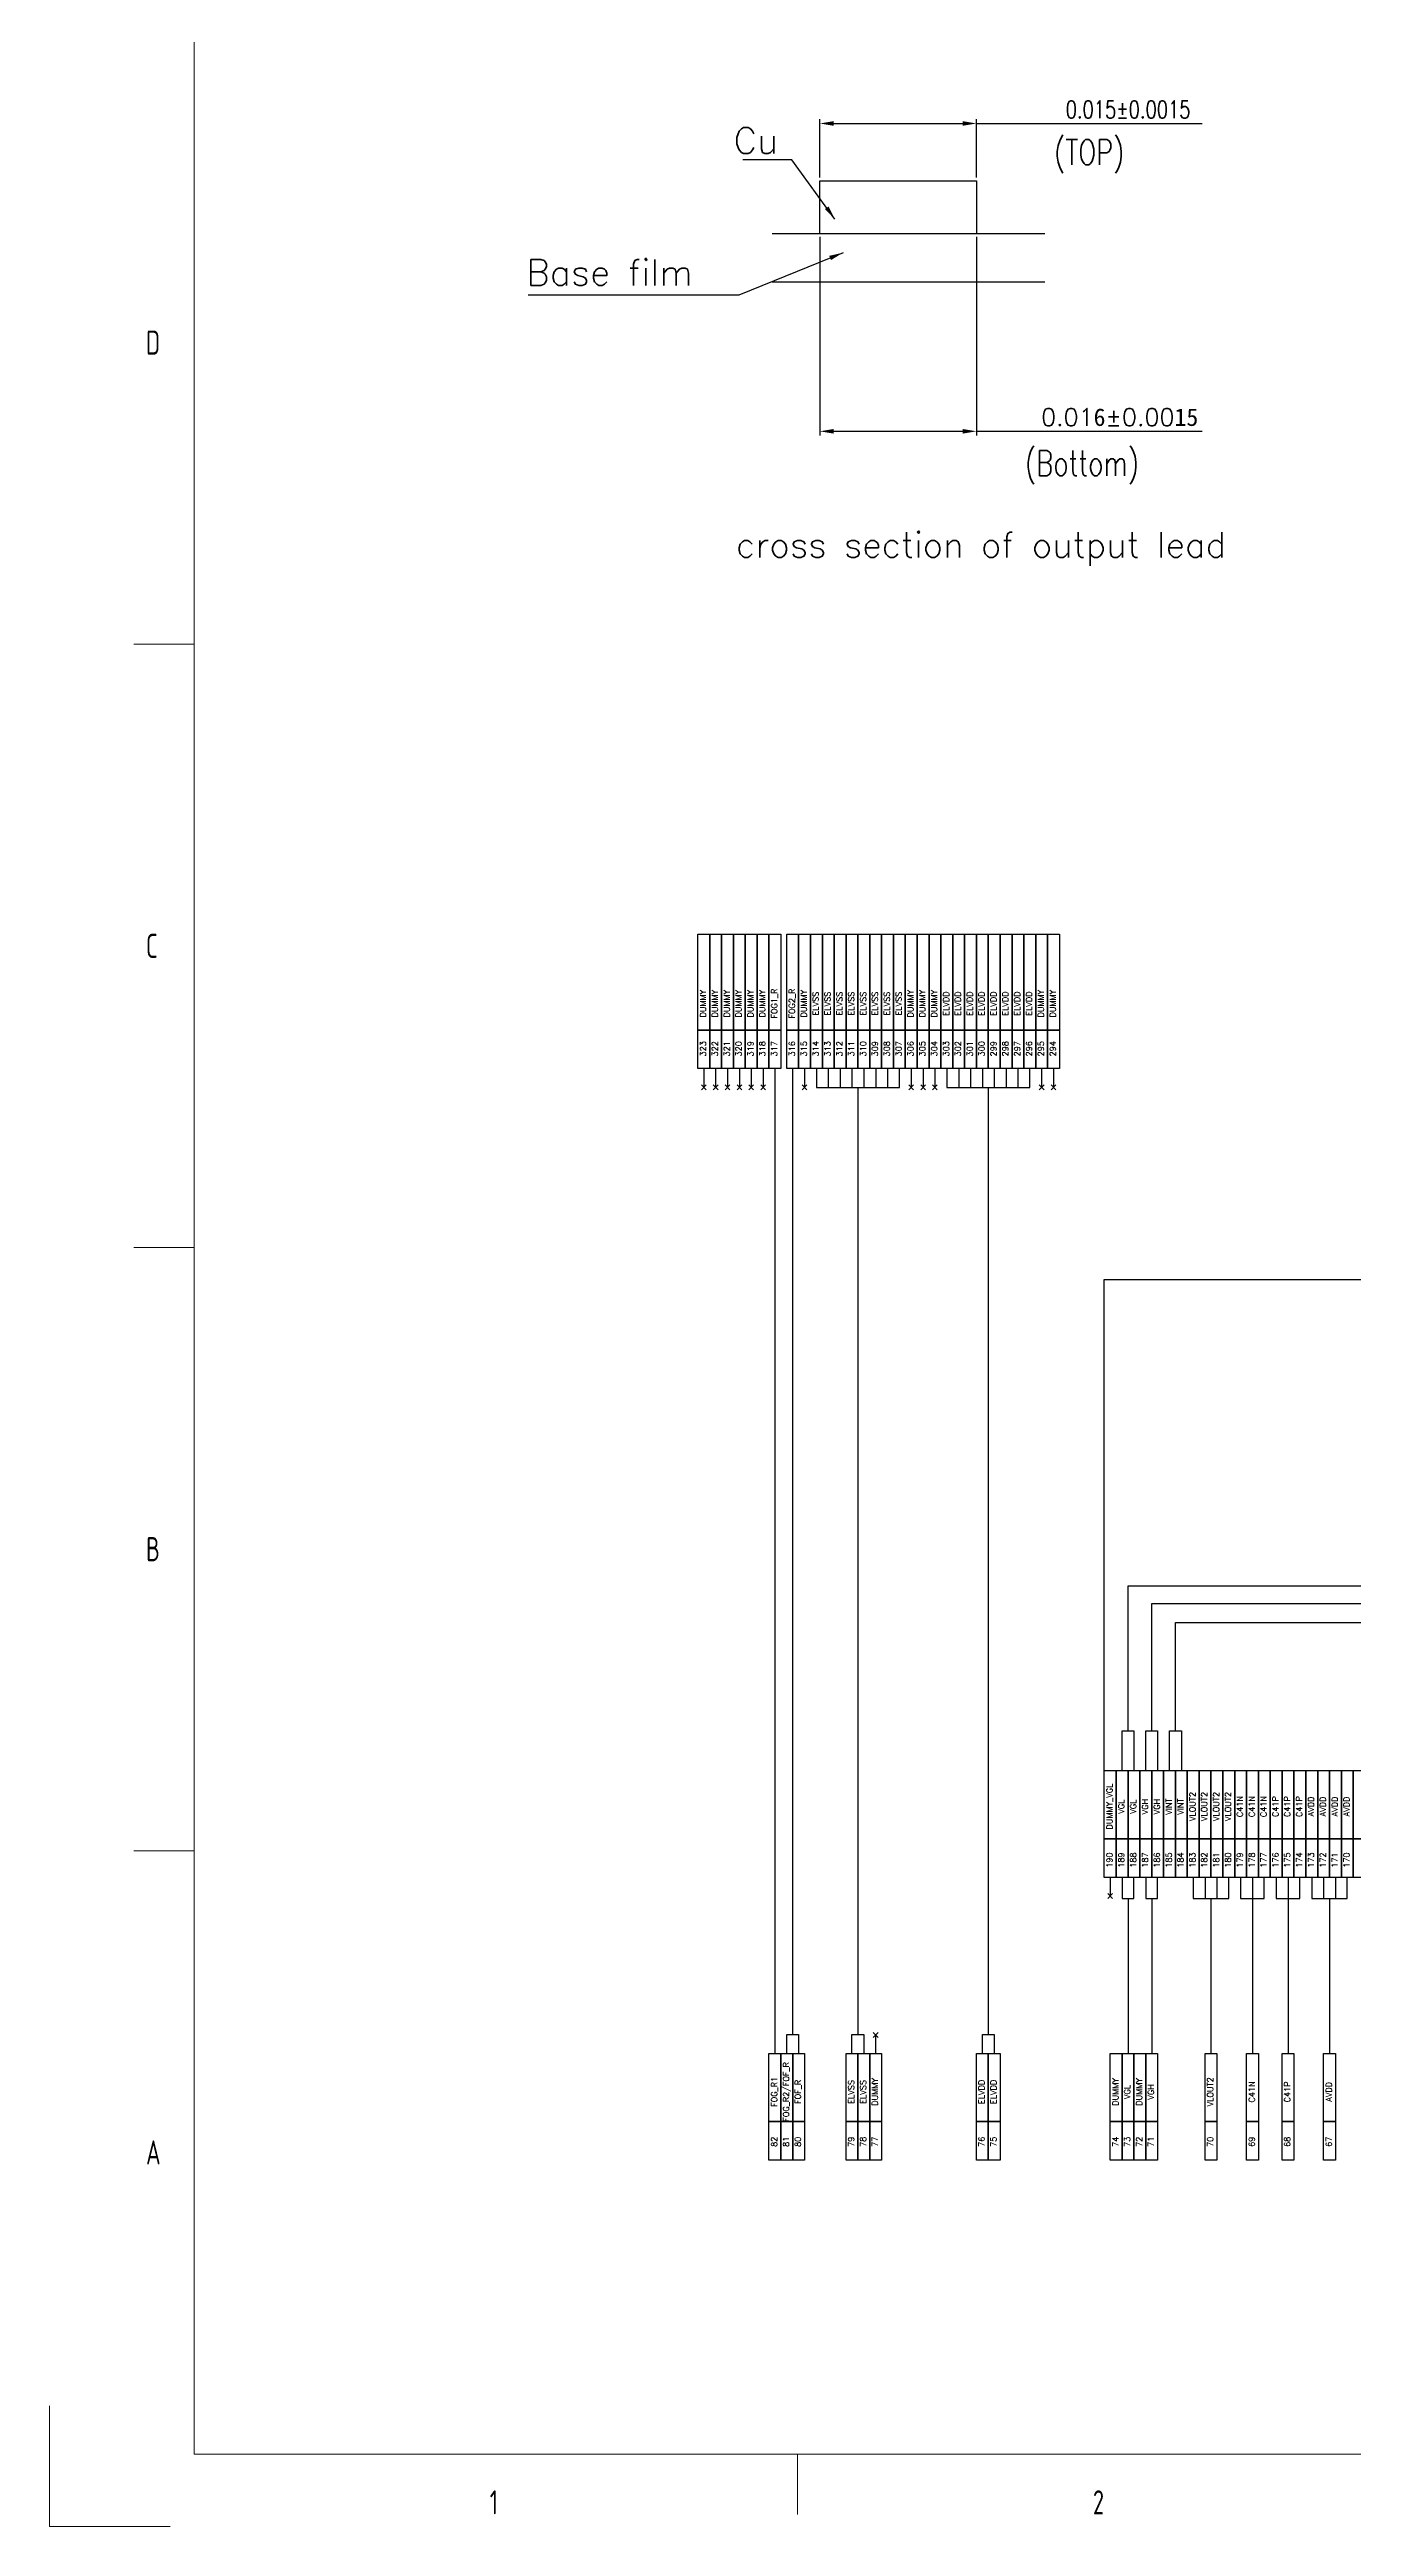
# Model space of a CAD drawing. Extents: x 10 to 206, y -65 to 73.
# Drawn here: x 9.8 to 47.1, y -65.4 to 5.4 of the extents above; entities that cross this region are included whole.
import ezdxf
from ezdxf.enums import TextEntityAlignment as Align

# ---------------------------------------------------------------- set-up
doc = ezdxf.new("R2010")
doc.units = 0
doc.header["$LTSCALE"] = 0.5
for name, color, linetype in [('01 Copper', 3, 'Continuous'), ('02 Polyimide', 160, 'Continuous'), ('08 Dimension&pin assignment', 7, 'Continuous')]:
    doc.layers.add(name, color=color, linetype=linetype)
doc.layers.add('FRAME', color=7, linetype='Continuous', lineweight=0)
doc.styles.add('BWCUSTNM', font='txt.shx', dxfattribs={"bigfont": 'AllInOneBig.shx'})
doc.styles.add('high0.5', font='iso.shx', dxfattribs={"bigfont": 'AllInOneBig.shx'})
doc.styles.get("Standard").update_dxf_attribs({"font": 'romans.shx', "width": 0.75, "bigfont": 'AllInOneBig.shx'})
doc.styles.add('TXT', font='txt.shx', dxfattribs={"height": 0.5, "bigfont": 'AllInOneBig.shx'})
doc.dimstyles.new('New', dxfattribs={"dimtxt": 0.5, "dimasz": 0.4, "dimexe": 0.12, "dimexo": 0.1, "dimgap": 0.15, "dimtad": 1, "dimdsep": 46, "dimtxsty": 'Standard', "dimcen": 0.9, "dimadec": 8, "dimazin": 0, "dimtfac": 1, "dimtmove": 0, "dimatfit": 3, "dimfxl": 0, "dimarcsym": 0})

# ---------------------------------------------------------------- blocks, each defined once
blk = doc.blocks.new('*D652')
at = {"layer": '08 Dimension&pin assignment', "color": 0, "lineweight": -2, "transparency": 16777216}
for p, q in [((31.839, 1.716), (31.839, 3.378)), ((32.239, 3.258), (35.918, 3.258)), ((36.318, 1.716), (36.318, 3.378)), ((36.318, 3.258), (42.764, 3.258))]:
    blk.add_line(p, q, dxfattribs=at)
at = {"layer": '08 Dimension&pin assignment', "color": 0, "transparency": 16777216}
for points in [[(32.239, 3.325), (32.239, 3.191), (31.839, 3.258)], [(35.918, 3.191), (35.918, 3.325), (36.318, 3.258)]]:
    blk.add_solid(points, dxfattribs=at)
at = {"layer": 'Defpoints', "color": 0, "transparency": 16777216}
for p in [(36.318, 3.258), (31.839, 1.616), (36.318, 1.616)]:
    blk.add_point(p, dxfattribs=at)
at = {"layer": '08 Dimension&pin assignment', "color": 0, "transparency": 16777216, "insert": (40.65, 3.658), "char_height": 0.5, "attachment_point": 5}
blk.add_mtext('0.015%%P{\\C2;0.0015}', dxfattribs=at)
blk = doc.blocks.new('*D653')
at = {"layer": '08 Dimension&pin assignment', "color": 0, "lineweight": -2, "transparency": 16777216}
for p, q in [((31.839, 0.018), (31.839, -5.658)), ((36.318, 0.018), (36.318, -5.658)), ((32.239, -5.538), (35.918, -5.538)), ((36.318, -5.538), (42.768, -5.538))]:
    blk.add_line(p, q, dxfattribs=at)
at = {"layer": '08 Dimension&pin assignment', "color": 0, "transparency": 16777216}
for points in [[(32.239, -5.472), (32.239, -5.605), (31.839, -5.538)], [(35.918, -5.605), (35.918, -5.472), (36.318, -5.538)]]:
    blk.add_solid(points, dxfattribs=at)
at = {"layer": 'Defpoints', "color": 0, "transparency": 16777216}
for p in [(31.839, 0.118), (36.318, 0.118), (36.318, -5.538)]:
    blk.add_point(p, dxfattribs=at)
at = {"layer": '08 Dimension&pin assignment', "color": 0, "transparency": 16777216, "insert": (40.41, -5.138), "char_height": 0.5, "attachment_point": 5, "style": 'TXT'}
blk.add_mtext('0.01{\\Ftxt|c0;6\\Ftxt.shx|c0;%%P\\C2;0.00\\Ftxt|c0;15}', dxfattribs=at)

msp = doc.modelspace()

# ---------------------------------------------------------------- linework, layer by layer
at = {"layer": '01 Copper'}
msp.add_lwpolyline([(31.83899357, 0.11795378), (31.83899357, 1.61636079), (36.31797832, 1.61636079), (36.31797832, 0.11795378)], dxfattribs=at)
at = {"layer": '02 Polyimide'}
for points in [[(30.48122524, 0.11795378), (38.27294345, 0.11795378)], [(30.48122524, -1.27112656), (38.27294345, -1.27112656)]]:
    msp.add_lwpolyline(points, dxfattribs=at)
at = {"layer": '08 Dimension&pin assignment'}
for points in [[(28.3542428, -19.9016082), (28.6930428, -19.9016082), (28.6930428, -22.64575372), (28.3542428, -22.64575372)], [(28.6930428, -19.9016082), (29.0318428, -19.9016082), (29.0318428, -22.64575372), (28.6930428, -22.64575372)], [(29.0318428, -19.9016082), (29.3706428, -19.9016082), (29.3706428, -22.64575372), (29.0318428, -22.64575372)], [(29.3706428, -19.9016082), (29.7094428, -19.9016082), (29.7094428, -22.64575372), (29.3706428, -22.64575372)], [(29.7094428, -19.9016082), (30.0482428, -19.9016082), (30.0482428, -22.64575372), (29.7094428, -22.64575372)], [(30.0482428, -19.9016082), (30.3870428, -19.9016082), (30.3870428, -22.64575372), (30.0482428, -22.64575372)], [(30.3870428, -19.9016082), (30.7258428, -19.9016082), (30.7258428, -22.64575372), (30.3870428, -22.64575372)], [(30.8952428, -19.9016082), (31.2340428, -19.9016082), (31.2340428, -22.64575372), (30.8952428, -22.64575372)], [(31.2340428, -19.9016082), (31.5728428, -19.9016082), (31.5728428, -22.64575372), (31.2340428, -22.64575372)], [(31.5728428, -19.9016082), (31.9116428, -19.9016082), (31.9116428, -22.64575372), (31.5728428, -22.64575372)], [(31.9116428, -19.9016082), (32.2504428, -19.9016082), (32.2504428, -22.64575372), (31.9116428, -22.64575372)], [(32.2504428, -19.9016082), (32.5892428, -19.9016082), (32.5892428, -22.64575372), (32.2504428, -22.64575372)], [(32.5892428, -19.9016082), (32.9280428, -19.9016082), (32.9280428, -22.64575372), (32.5892428, -22.64575372)], [(32.9280428, -19.9016082), (33.2668428, -19.9016082), (33.2668428, -22.64575372), (32.9280428, -22.64575372)], [(33.2668428, -19.9016082), (33.6056428, -19.9016082), (33.6056428, -22.64575372), (33.2668428, -22.64575372)], [(33.6056428, -19.9016082), (33.9444428, -19.9016082), (33.9444428, -22.64575372), (33.6056428, -22.64575372)], [(33.9444428, -19.9016082), (34.2832428, -19.9016082), (34.2832428, -22.64575372), (33.9444428, -22.64575372)], [(34.2832428, -19.9016082), (34.6220428, -19.9016082), (34.6220428, -22.64575372), (34.2832428, -22.64575372)], [(34.6220428, -19.9016082), (34.9608428, -19.9016082), (34.9608428, -22.64575372), (34.6220428, -22.64575372)], [(34.9608428, -19.9016082), (35.2996428, -19.9016082), (35.2996428, -22.64575372), (34.9608428, -22.64575372)], [(35.2996428, -19.9016082), (35.6384428, -19.9016082), (35.6384428, -22.64575372), (35.2996428, -22.64575372)], [(35.6384428, -19.9016082), (35.9772428, -19.9016082), (35.9772428, -22.64575372), (35.6384428, -22.64575372)], [(35.9772428, -19.9016082), (36.3160428, -19.9016082), (36.3160428, -22.64575372), (35.9772428, -22.64575372)], [(36.3160428, -19.9016082), (36.6548428, -19.9016082), (36.6548428, -22.64575372), (36.3160428, -22.64575372)], [(36.6548428, -19.9016082), (36.9936428, -19.9016082), (36.9936428, -22.64575372), (36.6548428, -22.64575372)], [(36.9936428, -19.9016082), (37.3324428, -19.9016082), (37.3324428, -22.64575372), (36.9936428, -22.64575372)], [(37.3324428, -19.9016082), (37.6712428, -19.9016082), (37.6712428, -22.64575372), (37.3324428, -22.64575372)], [(37.6712428, -19.9016082), (38.0100428, -19.9016082), (38.0100428, -22.64575372), (37.6712428, -22.64575372)], [(38.0100428, -19.9016082), (38.3488428, -19.9016082), (38.3488428, -22.64575372), (38.0100428, -22.64575372)], [(38.3488428, -19.9016082), (38.6876428, -19.9016082), (38.6876428, -22.64575372), (38.3488428, -22.64575372)], [(28.3542428, -22.64575372), (28.6930428, -22.64575372), (28.6930428, -23.74846268), (28.3542428, -23.74846268)], [(28.6930428, -22.64575372), (29.0318428, -22.64575372), (29.0318428, -23.74846268), (28.6930428, -23.74846268)], [(29.0318428, -22.64575372), (29.3706428, -22.64575372), (29.3706428, -23.74846268), (29.0318428, -23.74846268)], [(29.3706428, -22.64575372), (29.7094428, -22.64575372), (29.7094428, -23.74846268), (29.3706428, -23.74846268)], [(29.7094428, -22.64575372), (30.0482428, -22.64575372), (30.0482428, -23.74846268), (29.7094428, -23.74846268)], [(30.0482428, -22.64575372), (30.3870428, -22.64575372), (30.3870428, -23.74846268), (30.0482428, -23.74846268)], [(30.3870428, -22.64575372), (30.7258428, -22.64575372), (30.7258428, -23.74846268), (30.3870428, -23.74846268)], [(30.8952428, -22.64575372), (31.2340428, -22.64575372), (31.2340428, -23.74846268), (30.8952428, -23.74846268)], [(31.2340428, -22.64575372), (31.5728428, -22.64575372), (31.5728428, -23.74846268), (31.2340428, -23.74846268)], [(31.5728428, -22.64575372), (31.9116428, -22.64575372), (31.9116428, -23.74846268), (31.5728428, -23.74846268)], [(31.9116428, -22.64575372), (32.2504428, -22.64575372), (32.2504428, -23.74846268), (31.9116428, -23.74846268)], [(32.2504428, -22.64575372), (32.5892428, -22.64575372), (32.5892428, -23.74846268), (32.2504428, -23.74846268)], [(32.5892428, -22.64575372), (32.9280428, -22.64575372), (32.9280428, -23.74846268), (32.5892428, -23.74846268)], [(32.9280428, -22.64575372), (33.2668428, -22.64575372), (33.2668428, -23.74846268), (32.9280428, -23.74846268)], [(33.2668428, -22.64575372), (33.6056428, -22.64575372), (33.6056428, -23.74846268), (33.2668428, -23.74846268)], [(33.6056428, -22.64575372), (33.9444428, -22.64575372), (33.9444428, -23.74846268), (33.6056428, -23.74846268)], [(33.9444428, -22.64575372), (34.2832428, -22.64575372), (34.2832428, -23.74846268), (33.9444428, -23.74846268)], [(34.2832428, -22.64575372), (34.6220428, -22.64575372), (34.6220428, -23.74846268), (34.2832428, -23.74846268)], [(34.6220428, -22.64575372), (34.9608428, -22.64575372), (34.9608428, -23.74846268), (34.6220428, -23.74846268)], [(34.9608428, -22.64575372), (35.2996428, -22.64575372), (35.2996428, -23.74846268), (34.9608428, -23.74846268)], [(35.2996428, -22.64575372), (35.6384428, -22.64575372), (35.6384428, -23.74846268), (35.2996428, -23.74846268)], [(35.6384428, -22.64575372), (35.9772428, -22.64575372), (35.9772428, -23.74846268), (35.6384428, -23.74846268)], [(35.9772428, -22.64575372), (36.3160428, -22.64575372), (36.3160428, -23.74846268), (35.9772428, -23.74846268)], [(36.3160428, -22.64575372), (36.6548428, -22.64575372), (36.6548428, -23.74846268), (36.3160428, -23.74846268)], [(36.6548428, -22.64575372), (36.9936428, -22.64575372), (36.9936428, -23.74846268), (36.6548428, -23.74846268)], [(36.9936428, -22.64575372), (37.3324428, -22.64575372), (37.3324428, -23.74846268), (36.9936428, -23.74846268)], [(37.3324428, -22.64575372), (37.6712428, -22.64575372), (37.6712428, -23.74846268), (37.3324428, -23.74846268)], [(37.6712428, -22.64575372), (38.0100428, -22.64575372), (38.0100428, -23.74846268), (37.6712428, -23.74846268)], [(38.0100428, -22.64575372), (38.3488428, -22.64575372), (38.3488428, -23.74846268), (38.0100428, -23.74846268)], [(38.3488428, -22.64575372), (38.6876428, -22.64575372), (38.6876428, -23.74846268), (38.3488428, -23.74846268)], [(39.96992617, -43.80548479), (40.30872617, -43.80548479), (40.30872617, -45.75235309), (39.96992617, -45.75235309)], [(40.30872617, -43.80548479), (40.64752617, -43.80548479), (40.64752617, -45.75235309), (40.30872617, -45.75235309)], [(40.64752617, -43.80548479), (40.98632617, -43.80548479), (40.98632617, -45.75235309), (40.64752617, -45.75235309)], [(40.98632617, -43.80548479), (41.32512617, -43.80548479), (41.32512617, -45.75235309), (40.98632617, -45.75235309)], [(41.32512617, -43.80548479), (41.66392617, -43.80548479), (41.66392617, -45.75235309), (41.32512617, -45.75235309)], [(41.66392617, -43.80548479), (42.00272617, -43.80548479), (42.00272617, -45.75235309), (41.66392617, -45.75235309)], [(42.00272617, -43.80548479), (42.34152617, -43.80548479), (42.34152617, -45.75235309), (42.00272617, -45.75235309)], [(42.34152617, -43.80548479), (42.68032617, -43.80548479), (42.68032617, -45.75235309), (42.34152617, -45.75235309)], [(42.68032617, -43.80548479), (43.01912617, -43.80548479), (43.01912617, -45.75235309), (42.68032617, -45.75235309)], [(43.01912617, -43.80548479), (43.35792617, -43.80548479), (43.35792617, -45.75235309), (43.01912617, -45.75235309)], [(43.35792617, -43.80548479), (43.69672617, -43.80548479), (43.69672617, -45.75235309), (43.35792617, -45.75235309)], [(43.69672617, -43.80548479), (44.03552617, -43.80548479), (44.03552617, -45.75235309), (43.69672617, -45.75235309)], [(44.03552617, -43.80548479), (44.37432617, -43.80548479), (44.37432617, -45.75235309), (44.03552617, -45.75235309)], [(44.37432617, -43.80548479), (44.71312617, -43.80548479), (44.71312617, -45.75235309), (44.37432617, -45.75235309)], [(44.71312617, -43.80548479), (45.05192617, -43.80548479), (45.05192617, -45.75235309), (44.71312617, -45.75235309)], [(45.05192617, -43.80548479), (45.39072617, -43.80548479), (45.39072617, -45.75235309), (45.05192617, -45.75235309)], [(45.39072617, -43.80548479), (45.72952617, -43.80548479), (45.72952617, -45.75235309), (45.39072617, -45.75235309)], [(45.72952617, -43.80548479), (46.06832617, -43.80548479), (46.06832617, -45.75235309), (45.72952617, -45.75235309)], [(46.06832617, -43.80548479), (46.40712617, -43.80548479), (46.40712617, -45.75235309), (46.06832617, -45.75235309)], [(46.40712617, -43.80548479), (46.74592617, -43.80548479), (46.74592617, -45.75235309), (46.40712617, -45.75235309)], [(46.74592617, -43.80548479), (47.08472617, -43.80548479), (47.08472617, -45.75235309), (46.74592617, -45.75235309)], [(47.08472617, -43.80548479), (47.42352617, -43.80548479), (47.42352617, -45.75235309), (47.08472617, -45.75235309)], [(39.96992617, -45.75235309), (40.30872617, -45.75235309), (40.30872617, -46.85506204), (39.96992617, -46.85506204)], [(40.30872617, -45.75235309), (40.64752617, -45.75235309), (40.64752617, -46.85506204), (40.30872617, -46.85506204)], [(40.64752617, -45.75235309), (40.98632617, -45.75235309), (40.98632617, -46.85506204), (40.64752617, -46.85506204)], [(40.98632617, -45.75235309), (41.32512617, -45.75235309), (41.32512617, -46.85506204), (40.98632617, -46.85506204)], [(41.32512617, -45.75235309), (41.66392617, -45.75235309), (41.66392617, -46.85506204), (41.32512617, -46.85506204)], [(41.66392617, -45.75235309), (42.00272617, -45.75235309), (42.00272617, -46.85506204), (41.66392617, -46.85506204)], [(42.00272617, -45.75235309), (42.34152617, -45.75235309), (42.34152617, -46.85506204), (42.00272617, -46.85506204)], [(42.34152617, -45.75235309), (42.68032617, -45.75235309), (42.68032617, -46.85506204), (42.34152617, -46.85506204)], [(42.68032617, -45.75235309), (43.01912617, -45.75235309), (43.01912617, -46.85506204), (42.68032617, -46.85506204)], [(43.01912617, -45.75235309), (43.35792617, -45.75235309), (43.35792617, -46.85506204), (43.01912617, -46.85506204)], [(43.35792617, -45.75235309), (43.69672617, -45.75235309), (43.69672617, -46.85506204), (43.35792617, -46.85506204)], [(43.69672617, -45.75235309), (44.03552617, -45.75235309), (44.03552617, -46.85506204), (43.69672617, -46.85506204)], [(44.03552617, -45.75235309), (44.37432617, -45.75235309), (44.37432617, -46.85506204), (44.03552617, -46.85506204)], [(44.37432617, -45.75235309), (44.71312617, -45.75235309), (44.71312617, -46.85506204), (44.37432617, -46.85506204)], [(44.71312617, -45.75235309), (45.05192617, -45.75235309), (45.05192617, -46.85506204), (44.71312617, -46.85506204)], [(45.05192617, -45.75235309), (45.39072617, -45.75235309), (45.39072617, -46.85506204), (45.05192617, -46.85506204)], [(45.39072617, -45.75235309), (45.72952617, -45.75235309), (45.72952617, -46.85506204), (45.39072617, -46.85506204)], [(45.72952617, -45.75235309), (46.06832617, -45.75235309), (46.06832617, -46.85506204), (45.72952617, -46.85506204)], [(46.06832617, -45.75235309), (46.40712617, -45.75235309), (46.40712617, -46.85506204), (46.06832617, -46.85506204)], [(46.40712617, -45.75235309), (46.74592617, -45.75235309), (46.74592617, -46.85506204), (46.40712617, -46.85506204)], [(46.74592617, -45.75235309), (47.08472617, -45.75235309), (47.08472617, -46.85506204), (46.74592617, -46.85506204)], [(47.08472617, -45.75235309), (47.42352617, -45.75235309), (47.42352617, -46.85506204), (47.08472617, -46.85506204)], [(30.3870428, -51.88791088), (30.7258428, -51.88791088), (30.7258428, -53.83477918), (30.3870428, -53.83477918)], [(30.7258428, -51.88791088), (31.0646428, -51.88791088), (31.0646428, -53.83477918), (30.7258428, -53.83477918)], [(31.0646428, -51.88791088), (31.4034428, -51.88791088), (31.4034428, -53.83477918), (31.0646428, -53.83477918)], [(32.5892428, -51.88791088), (32.9280428, -51.88791088), (32.9280428, -53.83477918), (32.5892428, -53.83477918)], [(32.9280428, -51.88791088), (33.2668428, -51.88791088), (33.2668428, -53.83477918), (32.9280428, -53.83477918)], [(33.2668428, -51.88791088), (33.6056428, -51.88791088), (33.6056428, -53.83477918), (33.2668428, -53.83477918)], [(36.3160428, -51.88791088), (36.6548428, -51.88791088), (36.6548428, -53.83477918), (36.3160428, -53.83477918)], [(36.6548428, -51.88791088), (36.9936428, -51.88791088), (36.9936428, -53.83477918), (36.6548428, -53.83477918)], [(40.13932617, -51.88791088), (40.47812617, -51.88791088), (40.47812617, -53.83477918), (40.13932617, -53.83477918)], [(40.47812617, -51.88791088), (40.81692617, -51.88791088), (40.81692617, -53.83477918), (40.47812617, -53.83477918)], [(40.81692617, -51.88791088), (41.15572617, -51.88791088), (41.15572617, -53.83477918), (40.81692617, -53.83477918)], [(41.15572617, -51.88791088), (41.49452617, -51.88791088), (41.49452617, -53.83477918), (41.15572617, -53.83477918)], [(42.84972617, -51.88791088), (43.18852617, -51.88791088), (43.18852617, -53.83477918), (42.84972617, -53.83477918)], [(44.03552617, -51.88791088), (44.37432617, -51.88791088), (44.37432617, -53.83477918), (44.03552617, -53.83477918)], [(45.05192617, -51.88791088), (45.39072617, -51.88791088), (45.39072617, -53.83477918), (45.05192617, -53.83477918)], [(46.23772617, -51.88791088), (46.57652617, -51.88791088), (46.57652617, -53.83477918), (46.23772617, -53.83477918)], [(30.3870428, -53.83477918), (30.7258428, -53.83477918), (30.7258428, -54.93748813), (30.3870428, -54.93748813)], [(30.7258428, -53.83477918), (31.0646428, -53.83477918), (31.0646428, -54.93748813), (30.7258428, -54.93748813)], [(31.0646428, -53.83477918), (31.4034428, -53.83477918), (31.4034428, -54.93748813), (31.0646428, -54.93748813)], [(32.5892428, -53.83477918), (32.9280428, -53.83477918), (32.9280428, -54.93748813), (32.5892428, -54.93748813)], [(32.9280428, -53.83477918), (33.2668428, -53.83477918), (33.2668428, -54.93748813), (32.9280428, -54.93748813)], [(33.2668428, -53.83477918), (33.6056428, -53.83477918), (33.6056428, -54.93748813), (33.2668428, -54.93748813)], [(36.3160428, -53.83477918), (36.6548428, -53.83477918), (36.6548428, -54.93748813), (36.3160428, -54.93748813)], [(36.6548428, -53.83477918), (36.9936428, -53.83477918), (36.9936428, -54.93748813), (36.6548428, -54.93748813)], [(40.13932617, -53.83477918), (40.47812617, -53.83477918), (40.47812617, -54.93748813), (40.13932617, -54.93748813)], [(40.47812617, -53.83477918), (40.81692617, -53.83477918), (40.81692617, -54.93748813), (40.47812617, -54.93748813)], [(40.81692617, -53.83477918), (41.15572617, -53.83477918), (41.15572617, -54.93748813), (40.81692617, -54.93748813)], [(41.15572617, -53.83477918), (41.49452617, -53.83477918), (41.49452617, -54.93748813), (41.15572617, -54.93748813)], [(42.84972617, -53.83477918), (43.18852617, -53.83477918), (43.18852617, -54.93748813), (42.84972617, -54.93748813)], [(44.03552617, -53.83477918), (44.37432617, -53.83477918), (44.37432617, -54.93748813), (44.03552617, -54.93748813)], [(45.05192617, -53.83477918), (45.39072617, -53.83477918), (45.39072617, -54.93748813), (45.05192617, -54.93748813)], [(46.23772617, -53.83477918), (46.57652617, -53.83477918), (46.57652617, -54.93748813), (46.23772617, -54.93748813)]]:
    msp.add_lwpolyline(points, close=True, dxfattribs=at)
at = {"layer": '08 Dimension&pin assignment', "color": 1}
for points in [[(28.5236428, -23.74846268), (28.5236428, -24.27886189)], [(28.8624428, -23.74846268), (28.8624428, -24.27886189)], [(29.2012428, -23.74846268), (29.2012428, -24.27886189)], [(29.5400428, -23.74846268), (29.5400428, -24.27886189)], [(29.8788428, -23.74846268), (29.8788428, -24.27886189)], [(30.2176428, -23.74846268), (30.2176428, -24.27886189)], [(31.4034428, -23.74846268), (31.4034428, -24.27886189)], [(34.4526428, -23.74846268), (34.4526428, -24.27886189)], [(34.7914428, -23.74846268), (34.7914428, -24.27886189)], [(35.1302428, -23.74846268), (35.1302428, -24.27886189)], [(38.1794428, -23.74846268), (38.1794428, -24.27886189)], [(38.5182428, -23.74846268), (38.5182428, -24.27886189)], [(28.5909776, -24.20669708), (28.45630799, -24.3510267)], [(28.45630799, -24.20669708), (28.5909776, -24.3510267)], [(28.9297776, -24.20669708), (28.79510799, -24.3510267)], [(28.79510799, -24.20669708), (28.9297776, -24.3510267)], [(29.2685776, -24.20669708), (29.13390799, -24.3510267)], [(29.13390799, -24.20669708), (29.2685776, -24.3510267)], [(29.6073776, -24.20669708), (29.47270799, -24.3510267)], [(29.47270799, -24.20669708), (29.6073776, -24.3510267)], [(29.9461776, -24.20669708), (29.81150799, -24.3510267)], [(29.81150799, -24.20669708), (29.9461776, -24.3510267)], [(30.2849776, -24.20669708), (30.15030799, -24.3510267)], [(30.15030799, -24.20669708), (30.2849776, -24.3510267)], [(31.4707776, -24.20669708), (31.33610799, -24.3510267)], [(31.33610799, -24.20669708), (31.4707776, -24.3510267)], [(34.5199776, -24.20669708), (34.38530799, -24.3510267)], [(34.38530799, -24.20669708), (34.5199776, -24.3510267)], [(34.8587776, -24.20669708), (34.72410799, -24.3510267)], [(34.72410799, -24.20669708), (34.8587776, -24.3510267)], [(35.1975776, -24.20669708), (35.06290799, -24.3510267)], [(35.06290799, -24.20669708), (35.1975776, -24.3510267)], [(38.2467776, -24.20669708), (38.11210799, -24.3510267)], [(38.11210799, -24.20669708), (38.2467776, -24.3510267)], [(38.5855776, -24.20669708), (38.45090799, -24.3510267)], [(38.45090799, -24.20669708), (38.5855776, -24.3510267)], [(40.20666098, -47.31329644), (40.07199137, -47.45762606)], [(40.07199137, -47.31329644), (40.20666098, -47.45762606)], [(40.13932617, -46.85506204), (40.13932617, -47.38546125)], [(33.5035776, -51.42967648), (33.36890799, -51.28534686)], [(33.36890799, -51.42967648), (33.5035776, -51.28534686)], [(33.4362428, -51.88791088), (33.4362428, -51.35751167)]]:
    msp.add_lwpolyline(points, dxfattribs=at)
at = {"layer": '08 Dimension&pin assignment'}
for points in [[(30.5564428, -23.74846268), (30.5564428, -51.88791088)], [(31.0646428, -51.34781422), (31.0646428, -23.74846268)], [(31.7422428, -23.74846268), (31.7422428, -24.28541868), (34.1138428, -24.28541868), (34.1138428, -23.74846268)], [(32.0810428, -23.74846268), (32.0810428, -24.28541868)], [(32.4198428, -23.74846268), (32.4198428, -24.28541868)], [(32.7586428, -23.74846268), (32.7586428, -24.28541868)], [(33.0974428, -23.74846268), (33.0974428, -24.28541868)], [(33.4362428, -23.74846268), (33.4362428, -24.28541868)], [(33.7750428, -23.74846268), (33.7750428, -24.28541868)], [(35.4690428, -23.74846268), (35.4690428, -24.28541868), (37.8406428, -24.28541868), (37.8406428, -23.74846268)], [(35.8078428, -23.74846268), (35.8078428, -24.28541868)], [(36.1466428, -23.74846268), (36.1466428, -24.28541868)], [(36.4854428, -23.74846268), (36.4854428, -24.28541868)], [(36.8242428, -23.74846268), (36.8242428, -24.28541868)], [(37.1630428, -23.74846268), (37.1630428, -24.28541868)], [(37.5018428, -23.74846268), (37.5018428, -24.28541868)], [(32.9280428, -24.28541868), (32.9280428, -51.34781422)], [(36.6548428, -24.28541868), (36.6548428, -51.34781422)], [(40.64752617, -42.66589668), (40.64752617, -38.52961344), (103.66432617, -38.52961344), (103.66432617, -42.66589668)], [(41.32512617, -42.66589668), (41.32512617, -39.02934265), (102.98672617, -39.02934265), (102.98672617, -42.66589668)], [(42.00272617, -42.66589668), (42.00272617, -39.57743302), (102.30912617, -39.57743302), (102.30912617, -42.66589668)], [(40.47812617, -43.80548479), (40.47812617, -42.66589668), (40.81692617, -42.66589668), (40.81692617, -43.80548479)], [(41.15572617, -43.80548479), (41.15572617, -42.66589668), (41.49452617, -42.66589668), (41.49452617, -43.80548479)], [(41.83332617, -43.80548479), (41.83332617, -42.66589668), (42.17212617, -42.66589668), (42.17212617, -43.80548479)], [(40.47812617, -46.85506204), (40.47812617, -47.46041777), (40.81692617, -47.46041777), (40.81692617, -46.85506204)], [(41.15572617, -46.85506204), (41.15572617, -47.46041777), (41.49452617, -47.46041777), (41.49452617, -46.85506204)], [(42.51092617, -46.85506204), (42.51092617, -47.46041777), (43.52732617, -47.46041777), (43.52732617, -46.85506204)], [(42.84972617, -46.85506204), (42.84972617, -47.46041777)], [(43.18852617, -46.85506204), (43.18852617, -47.46041777)], [(43.86612617, -46.85506204), (43.86612617, -47.46041777), (44.54372617, -47.46041777), (44.54372617, -46.85506204)], [(44.20492617, -46.85506204), (44.20492617, -47.46041777), (44.20492617, -51.88791088)], [(44.88252617, -46.85506204), (44.88252617, -47.46041777), (45.56012617, -47.46041777), (45.56012617, -46.85506204)], [(45.22132617, -46.85506204), (45.22132617, -47.46041777), (45.22132617, -51.88791088)], [(45.89892617, -46.85506204), (45.89892617, -47.46041777), (46.91532617, -47.46041777), (46.91532617, -46.85506204)], [(46.23772617, -46.85506204), (46.23772617, -47.46041777)], [(46.57652617, -46.85506204), (46.57652617, -47.46041777)], [(40.64752617, -47.46041777), (40.64752617, -51.88791088)], [(41.32512617, -47.46041777), (41.32512617, -51.88791088)], [(43.01912617, -47.46041777), (43.01912617, -51.88791088)], [(46.40712617, -47.46041777), (46.40712617, -51.88791088)], [(30.8952428, -51.88791088), (30.8952428, -51.34781422), (31.2340428, -51.34781422), (31.2340428, -51.88791088)], [(32.7586428, -51.88791088), (32.7586428, -51.34781422), (33.0974428, -51.34781422), (33.0974428, -51.88791088)], [(36.4854428, -51.88791088), (36.4854428, -51.34781422), (36.8242428, -51.34781422), (36.8242428, -51.88791088)]]:
    msp.add_lwpolyline(points, dxfattribs=at)
at = {"layer": '08 Dimension&pin assignment', "color": 1}
msp.add_lwpolyline([(104.34192617, -46.85506204), (39.96992617, -46.85506204), (39.96992617, -29.77650114), (104.34192617, -29.77650114)], close=True, dxfattribs=at)
at = {"layer": 'FRAME'}
msp.add_lwpolyline([(203.57251326, -63.33346918), (13.96153154, -63.33346919), (13.96153154, 71.15685637), (203.57251325, 71.15685637)], close=True, dxfattribs=at)
at = {"layer": 'FRAME', "linetype": 'Continuous'}
for points in [[(12.237798, -11.62138398), (13.96153417, -11.62138398)], [(12.237798, -28.85874572), (13.96153417, -28.85874572)], [(12.237798, -46.09610745), (13.96153417, -46.09610745)], [(13.27203707, -65.40195259), (9.82456472, -65.40195259), (9.82456472, -61.95448025)], [(31.19889591, -65.05720536), (31.19889591, -63.33346919)]]:
    msp.add_lwpolyline(points, dxfattribs=at)

# ---------------------------------------------------------------- texts
at = {"layer": '08 Dimension&pin assignment'}
for s, height, p in [('Cu', 0.746496, (29.37429293, 2.39512388)), ('Base film', 0.746496, (23.44772145, -1.37106351)), ('cross section of output lead', 0.72, (29.44169629, -9.13977055))]:
    msp.add_text(s, height=height, dxfattribs=at).set_placement(p)
at = {"layer": '08 Dimension&pin assignment', "style": 'BWCUSTNM'}
for s, p in [('DUMMY', (28.58655651, -21.89113597)), ('DUMMY', (28.92535651, -21.89113597)), ('DUMMY', (29.26415651, -21.89113597)), ('DUMMY', (29.60295651, -21.89113597)), ('DUMMY', (29.94175651, -21.89113597)), ('DUMMY', (30.28055651, -21.89113597)), ('FOG1_R', (30.61935651, -21.89113597)), ('FOG2_R', (31.12755651, -21.89113597)), ('DUMMY', (31.46635651, -21.89113597)), ('ELVSS', (31.80515651, -21.89113597)), ('ELVSS', (32.14395651, -21.89113597)), ('ELVSS', (32.48275651, -21.89113597)), ('ELVSS', (32.82155651, -21.89113597)), ('ELVSS', (33.16035651, -21.89113597)), ('ELVSS', (33.49915651, -21.89113597)), ('ELVSS', (33.83795651, -21.89113597)), ('ELVSS', (34.17675651, -21.89113597)), ('DUMMY', (34.51555651, -21.89113597)), ('DUMMY', (34.85435651, -21.89113597)), ('DUMMY', (35.19315651, -21.89113597)), ('ELVDD', (35.53195651, -21.89113597)), ('ELVDD', (35.87075651, -21.89113597)), ('ELVDD', (36.20955651, -21.89113597)), ('ELVDD', (36.54835651, -21.89113597)), ('ELVDD', (36.88715651, -21.89113597)), ('ELVDD', (37.22595651, -21.89113597)), ('ELVDD', (37.56475651, -21.89113597)), ('ELVDD', (37.90355651, -21.89113597)), ('DUMMY', (38.24235651, -21.89113597)), ('DUMMY', (38.58115651, -21.89113597)), ('323', (28.58655651, -23.18075659)), ('322', (28.92535651, -23.18075659)), ('321', (29.26415651, -23.18075659)), ('320', (29.60295651, -23.18075659)), ('319', (29.94175651, -23.18075659)), ('318', (30.28055651, -23.18075659)), ('317', (30.61935651, -23.18075659)), ('316', (31.12755651, -23.18075659)), ('315', (31.46635651, -23.18075659)), ('314', (31.80515651, -23.18075659)), ('313', (32.14395651, -23.18075659)), ('312', (32.48275651, -23.18075659)), ('311', (32.82155651, -23.18075659)), ('310', (33.16035651, -23.18075659)), ('309', (33.49915651, -23.18075659)), ('308', (33.83795651, -23.18075659)), ('307', (34.17675651, -23.18075659)), ('306', (34.51555651, -23.18075659)), ('305', (34.85435651, -23.18075659)), ('304', (35.19315651, -23.18075659)), ('303', (35.53195651, -23.18075659)), ('302', (35.87075651, -23.18075659)), ('301', (36.20955651, -23.18075659)), ('300', (36.54835651, -23.18075659)), ('299', (36.88715651, -23.18075659)), ('298', (37.22595651, -23.18075659)), ('297', (37.56475651, -23.18075659)), ('296', (37.90355651, -23.18075659)), ('295', (38.24235651, -23.18075659)), ('294', (38.58115651, -23.18075659)), ('DUMMY_VGL', (40.20223988, -44.83324738)), ('VLOUT2', (42.57383988, -44.83324738)), ('VLOUT2', (42.91263988, -44.83324738)), ('VLOUT2', (43.25143988, -44.83324738)), ('VLOUT2', (43.59023988, -44.83324738)), ('C41N', (43.92903988, -44.83324738)), ('C41N', (44.26783988, -44.83324738)), ('C41N', (44.60663988, -44.83324738)), ('C41P', (44.94543988, -44.83324738)), ('C41P', (45.28423988, -44.83324738)), ('C41P', (45.62303988, -44.83324738)), ('AVDD', (45.96183988, -44.83324738)), ('AVDD', (46.30063988, -44.83324738)), ('AVDD', (46.63943988, -44.83324738)), ('AVDD', (46.97823988, -44.83324738)), ('VGL', (40.54103988, -44.83324738)), ('VGL', (40.87983988, -44.83324738)), ('VGH', (41.21863988, -44.83324738)), ('VGH', (41.55743988, -44.83324738)), ('VINT', (41.89623988, -44.83324738)), ('VINT', (42.23503988, -44.83324738)), ('190', (40.20223988, -46.3624517)), ('189', (40.54103988, -46.3624517)), ('188', (40.87983988, -46.3624517)), ('187', (41.21863988, -46.3624517)), ('186', (41.55743988, -46.3624517)), ('185', (41.89623988, -46.3624517)), ('184', (42.23503988, -46.3624517)), ('183', (42.57383988, -46.3624517)), ('182', (42.91263988, -46.3624517)), ('181', (43.25143988, -46.3624517)), ('180', (43.59023988, -46.3624517)), ('179', (43.92903988, -46.3624517)), ('178', (44.26783988, -46.3624517)), ('177', (44.60663988, -46.3624517)), ('176', (44.94543988, -46.3624517)), ('175', (45.28423988, -46.3624517)), ('174', (45.62303988, -46.3624517)), ('173', (45.96183988, -46.3624517)), ('172', (46.30063988, -46.3624517)), ('171', (46.63943988, -46.3624517)), ('170', (46.97823988, -46.3624517)), ('FOG_R2/FOF_R', (30.95815651, -52.98567477)), ('FOG_R1', (30.61935651, -52.98567477)), ('FOF_R', (31.29695651, -52.98567477)), ('ELVSS', (32.82155651, -52.98567477)), ('ELVSS', (33.16035651, -52.98567477)), ('DUMMY', (33.49915651, -52.98567477)), ('ELVDD', (36.54835651, -52.98567477)), ('ELVDD', (36.88715651, -52.98567477)), ('DUMMY', (40.37163988, -52.98567477)), ('VGL', (40.71043988, -52.98567477)), ('DUMMY', (41.04923988, -52.98567477)), ('VGH', (41.38803988, -52.98567477)), ('VLOUT2', (43.08203988, -52.98567477)), ('C41N', (44.26783988, -52.98567477)), ('C41P', (45.28423988, -52.98567477)), ('AVDD', (46.47003988, -52.98567477)), ('82', (30.61935651, -54.41024447)), ('81', (30.95815651, -54.41024447)), ('80', (31.29695651, -54.41024447)), ('79', (32.82155651, -54.41024447)), ('78', (33.16035651, -54.41024447)), ('77', (33.49915651, -54.41024447)), ('76', (36.54835651, -54.41024447)), ('75', (36.88715651, -54.41024447)), ('74', (40.37163988, -54.41024447)), ('73', (40.71043988, -54.41024447)), ('72', (41.04923988, -54.41024447)), ('71', (41.38803988, -54.41024447)), ('70', (43.08203988, -54.41024447)), ('69', (44.26783988, -54.41024447)), ('68', (45.28423988, -54.41024447)), ('67', (46.47003988, -54.41024447))]:
    msp.add_text(s, height=0.1694, rotation=90, dxfattribs=at).set_placement(p, align=Align.CENTER)
at = {"layer": '08 Dimension&pin assignment', "char_height": 0.72, "width": 1.8146271039, "attachment_point": 1}
for s, insert in [('(TOP)', (38.53385587, 2.7990553)), ('(Bottom)', (37.7025306, -6.08659312))]:
    msp.add_mtext(s, dxfattribs=dict(at, insert=insert))
at = {"layer": 'FRAME', "linetype": 'Continuous', "char_height": 0.6894944694, "attachment_point": 7, "style": 'high0.5'}
for s, insert in [('{\\T0.95;\\W0.75;D}', (12.58256364, -3.34744837)), ('{\\T0.95;\\W0.75;C}', (12.58256364, -20.58481669)), ('{\\T0.95;\\W0.75;B}', (12.58256364, -37.82215212)), ('{\\T0.95;\\W0.75;A}', (12.58256364, -55.05951714)), ('{\\W0.75;\\T0.95;1}', (22.40786115, -65.05718563)), ('{\\T0.95;\\W0.75;2}', (39.64522288, -65.05718563))]:
    msp.add_mtext(s, dxfattribs=dict(at, insert=insert))

# ---------------------------------------------------------------- dimensions: what is measured, and where the dimension line sits
at = {"layer": '08 Dimension&pin assignment'}
for base, p1, p2, text, override, picture, middle in [((36.31797832, 3.25790349), (31.83899357, 1.61636079), (36.31797832, 1.61636079), '0.015%%P{\\C2;0.0015}', {"dimtxsty": 'Standard'}, '*D652', (40.64997832, 3.25790349)), ((36.31797832, -5.53840685), (31.83899357, 0.11795378), (36.31797832, 0.11795378), '0.01{\\Ftxt|c0;6\\Ftxt.shx|c0;%%P\\C2;0.00\\Ftxt|c0;15}', {"dimtxsty": 'TXT'}, '*D653', (40.40997832, -5.53840685))]:
    dim = msp.add_linear_dim(base=base, p1=p1, p2=p2, text=text, dimstyle='New', override=override, dxfattribs=at)
    dim.commit()
    dim.dimension.update_dxf_attribs({"geometry": picture, "text_midpoint": middle, "dimtype": 160})

# ---------------------------------------------------------------- leaders
for points in [[(32.27274351, 0.52484225), (31.04053154, 2.22347595), (29.63674619, 2.22347595)], [(32.50356924, -0.43469593), (29.52969296, -1.64795258), (23.50731556, -1.64795258)]]:
    msp.add_leader(points, dimstyle='New', override={"dimgap": 0.15, "dimtad": 0}, dxfattribs=at)

doc.saveas('drawing.dxf')
